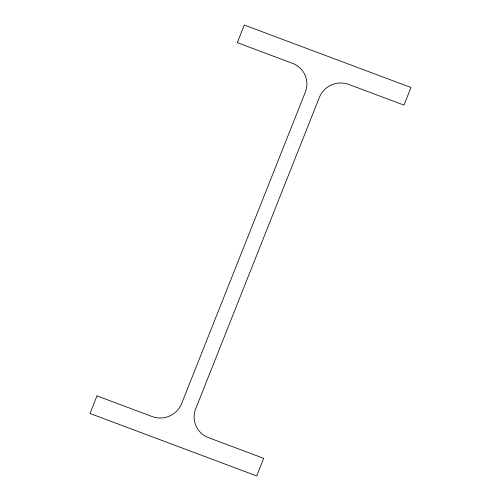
<?xml version="1.0" encoding="UTF-8"?>
<svg xmlns="http://www.w3.org/2000/svg" width="501" height="501" viewBox="0 0 501 501"><rect width="100%" height="100%" fill="white"/><g stroke="black" fill="none" stroke-linecap="round" stroke-linejoin="round"><path stroke-width="0.75" d="M97 395.884L90.005 413.494L256.7 475.95L263.695 458.34L208.497 437.661A22.714 22.251 -14.8 0 1 195.647 408.916L319.4 97.351A22.714 22.251 -14.8 0 1 348.802 84.437L404 105.116L410.995 87.506L244.3 25.05L237.305 42.66L292.503 63.339A22.714 22.251 -14.8 0 1 305.353 92.084L181.6 403.649A22.714 22.251 -14.8 0 1 152.198 416.563L97 395.884"/></g></svg>
